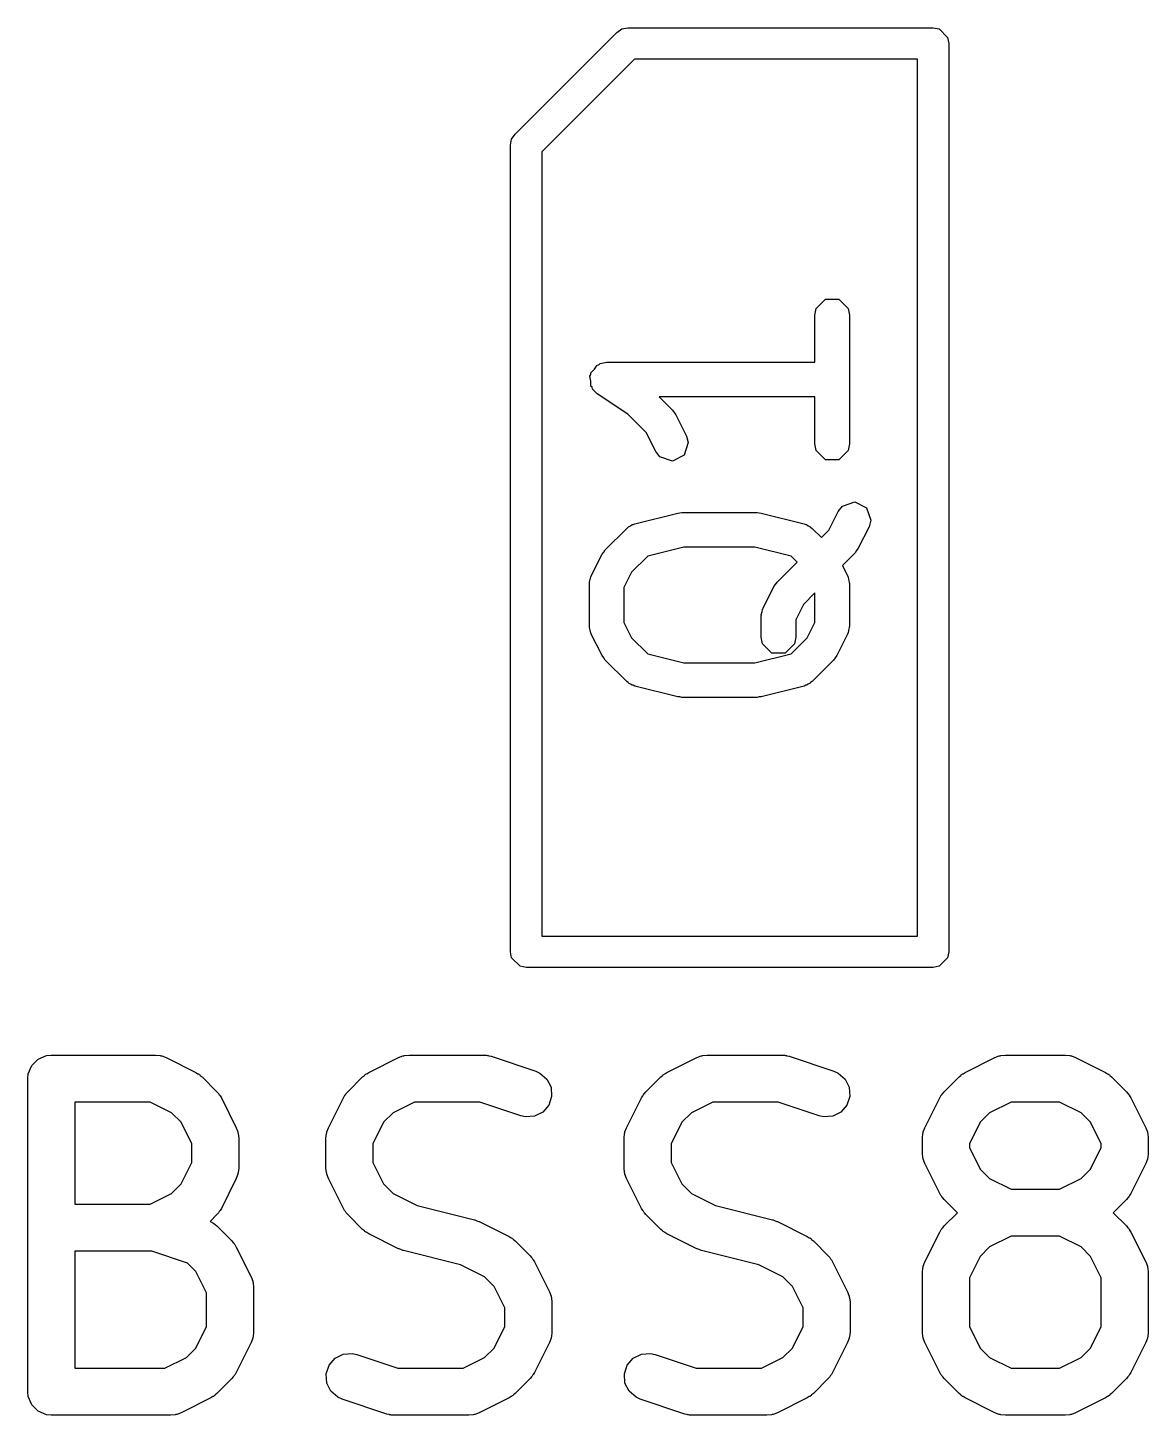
# Model space of a CAD drawing. Header units: millimetres. Extents: x 129 to 276, y -185 to -58.
# Drawn here: x 140.258 to 143.837, y -123.43 to -119 of the extents above; entities that cross this region are included whole.
import ezdxf

# ---------------------------------------------------------------- set-up
doc = ezdxf.new("R2010")
doc.units = ezdxf.units.MM
doc.layers.add('F.Fab', color=9, linetype='CONTINUOUS', true_color=0xafafaf)

msp = doc.modelspace()

# ---------------------------------------------------------------- linework, layer by layer
at = {"layer": 'F.Fab', "linetype": 'CONTINUOUS'}
for p, q in [((141.814645, -119.339645), (142.139644, -119.014645)), ((142.139644, -119.014645), (142.155865, -119.003806)), ((142.155865, -119.003806), (142.155866, -119.003806)), ((142.155866, -119.003806), (142.175, -119)), ((142.175, -119), (143.15, -119)), ((143.15, -119), (143.169134, -119.003806)), ((143.169134, -119.003806), (143.196194, -119.030866)), ((143.196194, -119.030866), (143.2, -119.05)), ((143.2, -119.05), (143.2, -121.95)), ((142.195711, -119.1), (141.9, -119.39571)), ((143.1, -119.1), (142.195711, -119.1)), ((143.1, -121.9), (143.1, -119.1)), ((141.8, -119.375), (141.803806, -119.355866)), ((141.8, -121.95), (141.8, -119.375)), ((141.803806, -119.355866), (141.814645, -119.339645)), ((141.9, -119.39571), (141.9, -121.9)), ((142.776552, -119.896094), (142.806317, -119.866329)), ((142.806317, -119.866329), (142.848413, -119.866329)), ((142.848413, -119.866329), (142.878178, -119.896094)), ((142.772365, -119.917142), (142.776552, -119.896094)), ((142.878178, -119.896094), (142.882365, -119.917142)), ((142.772365, -120.067856), (142.772365, -119.917142)), ((142.882365, -119.917142), (142.882365, -120.328571)), ((142.056552, -120.101808), (142.067879, -120.09048)), ((142.067879, -120.09048), (142.076762, -120.077157)), ((142.076762, -120.077157), (142.082313, -120.076046)), ((142.082313, -120.076046), (142.086317, -120.072043)), ((142.086317, -120.072043), (142.107365, -120.067856)), ((142.107365, -120.067856), (142.772365, -120.067856)), ((142.053411, -120.112183), (142.056552, -120.107471)), ((142.056552, -120.127888), (142.053411, -120.112183)), ((142.056552, -120.107471), (142.056552, -120.101808)), ((142.056552, -120.143904), (142.056552, -120.127888)), ((142.060555, -120.147907), (142.056552, -120.143904)), ((142.061666, -120.153459), (142.060555, -120.147907)), ((142.076856, -120.168619), (142.061666, -120.153459)), ((142.175183, -120.234171), (142.076856, -120.168619)), ((142.772365, -120.177856), (142.274432, -120.177856)), ((142.274432, -120.177856), (142.317685, -120.221108)), ((142.772365, -120.328571), (142.772365, -120.177856)), ((142.317685, -120.221108), (142.322582, -120.228438)), ((142.233592, -120.292578), (142.175183, -120.234171)), ((142.322582, -120.228438), (142.327987, -120.235402)), ((142.327987, -120.235402), (142.362274, -120.303974)), ((142.263887, -120.353168), (142.233592, -120.292578)), ((142.362274, -120.303974), (142.367942, -120.324673)), ((142.277045, -120.370121), (142.263887, -120.353168)), ((142.367942, -120.324673), (142.35463, -120.364607)), ((142.776552, -120.349619), (142.772365, -120.328571)), ((142.806317, -120.379384), (142.776552, -120.349619)), ((142.878178, -120.349619), (142.848413, -120.379384)), ((142.882365, -120.328571), (142.878178, -120.349619)), ((142.316978, -120.383433), (142.277045, -120.370121)), ((142.35463, -120.364607), (142.316978, -120.383433)), ((142.848413, -120.379384), (142.806317, -120.379384)), ((142.846744, -120.543974), (142.859902, -120.527021)), ((142.859902, -120.527021), (142.899836, -120.513709)), ((142.899836, -120.513709), (142.937487, -120.532536)), ((142.937487, -120.532536), (142.950798, -120.57247)), ((142.196883, -120.583784), (142.334026, -120.549499)), ((142.334026, -120.549499), (142.340757, -120.549171)), ((142.340757, -120.549171), (142.347365, -120.547857)), ((142.347365, -120.547857), (142.587365, -120.547857)), ((142.587365, -120.547857), (142.593972, -120.549171)), ((142.593972, -120.549171), (142.600704, -120.549499)), ((142.600704, -120.549499), (142.737848, -120.583784)), ((142.81645, -120.604561), (142.846744, -120.543974)), ((142.950798, -120.57247), (142.94513, -120.593168)), ((142.10276, -120.666823), (142.171331, -120.598251)), ((142.171331, -120.598251), (142.176284, -120.594941)), ((142.176284, -120.594941), (142.177479, -120.592951)), ((142.177479, -120.592951), (142.183572, -120.590072)), ((142.183572, -120.590072), (142.189175, -120.586329)), ((142.189175, -120.586329), (142.191496, -120.586328)), ((142.191496, -120.586328), (142.196883, -120.583784)), ((142.737848, -120.583784), (142.743235, -120.586329)), ((142.743235, -120.586329), (142.745555, -120.586329)), ((142.745555, -120.586329), (142.751155, -120.59007)), ((142.751155, -120.59007), (142.757252, -120.592951)), ((142.757252, -120.592951), (142.758446, -120.594942)), ((142.758446, -120.594942), (142.763399, -120.598251)), ((142.763399, -120.598251), (142.793079, -120.627931)), ((142.793079, -120.627931), (142.81645, -120.604561)), ((142.94513, -120.593168), (142.910844, -120.661739)), ((142.097857, -120.67416), (142.10276, -120.666823)), ((142.354137, -120.657857), (142.238339, -120.686805)), ((142.580594, -120.657857), (142.354137, -120.657857)), ((142.696389, -120.686805), (142.580594, -120.657857)), ((142.910844, -120.661739), (142.90544, -120.668701)), ((142.058172, -120.749688), (142.092458, -120.681117)), ((142.092458, -120.681117), (142.097857, -120.67416)), ((142.238339, -120.686805), (142.186852, -120.738294)), ((142.651331, -120.76968), (142.715297, -120.705713)), ((142.715297, -120.705713), (142.696389, -120.686805)), ((142.900542, -120.676032), (142.860001, -120.716573)), ((142.90544, -120.668701), (142.900542, -120.676032)), ((142.054831, -120.761888), (142.056552, -120.753237)), ((142.056552, -120.753237), (142.057444, -120.752344)), ((142.057444, -120.752344), (142.058172, -120.749688)), ((142.186852, -120.738294), (142.162365, -120.787268)), ((142.860001, -120.716573), (142.876558, -120.749688)), ((142.876558, -120.749688), (142.877285, -120.752344)), ((142.877285, -120.752344), (142.878178, -120.753237)), ((142.878178, -120.753237), (142.879899, -120.76189)), ((142.052365, -120.774285), (142.052902, -120.771582)), ((142.052365, -120.911428), (142.052365, -120.774285)), ((142.052504, -120.770386), (142.054831, -120.761888)), ((142.052902, -120.771582), (142.052504, -120.770386)), ((142.162365, -120.787268), (142.162365, -120.898444)), ((142.606743, -120.852546), (142.641028, -120.783975)), ((142.641028, -120.783975), (142.646434, -120.777008)), ((142.646434, -120.777008), (142.651331, -120.76968)), ((142.879899, -120.76189), (142.882226, -120.770387)), ((142.882226, -120.770387), (142.881827, -120.771582)), ((142.881827, -120.771582), (142.882365, -120.774285)), ((142.882365, -120.774285), (142.882365, -120.911428)), ((142.735423, -120.841151), (142.710937, -120.890125)), ((142.772365, -120.80421), (142.735423, -120.841151)), ((142.772365, -120.898444), (142.772365, -120.80421)), ((142.600937, -120.877142), (142.601474, -120.874441)), ((142.600937, -120.945714), (142.600937, -120.877142)), ((142.601075, -120.873244), (142.603404, -120.864735)), ((142.601474, -120.874441), (142.601075, -120.873244)), ((142.603404, -120.864735), (142.605124, -120.856094)), ((142.605124, -120.856094), (142.606015, -120.855202)), ((142.606015, -120.855202), (142.606743, -120.852546)), ((142.052902, -120.91413), (142.052365, -120.911428)), ((142.052504, -120.915326), (142.052902, -120.91413)), ((142.05483, -120.923822), (142.052504, -120.915326)), ((142.056552, -120.932476), (142.05483, -120.923822)), ((142.057444, -120.933368), (142.056552, -120.932476)), ((142.058172, -120.936025), (142.057444, -120.933368)), ((142.162365, -120.898444), (142.186853, -120.94742)), ((142.710937, -120.890125), (142.710937, -120.945714)), ((142.747876, -120.947421), (142.772365, -120.898444)), ((142.877286, -120.933367), (142.876559, -120.936025)), ((142.878178, -120.932476), (142.877286, -120.933367)), ((142.879898, -120.923827), (142.878178, -120.932476)), ((142.882226, -120.915326), (142.879898, -120.923827)), ((142.882365, -120.911428), (142.881827, -120.91413)), ((142.881827, -120.91413), (142.882226, -120.915326)), ((142.092458, -121.004597), (142.058172, -120.936025)), ((142.186853, -120.94742), (142.23834, -120.998907)), ((142.605124, -120.966762), (142.600937, -120.945714)), ((142.634889, -120.996527), (142.605124, -120.966762)), ((142.70675, -120.966762), (142.676985, -120.996527)), ((142.696389, -120.998907), (142.747876, -120.947421)), ((142.710937, -120.945714), (142.70675, -120.966762)), ((142.876559, -120.936025), (142.842274, -121.004596)), ((142.09786, -121.011557), (142.092458, -121.004597)), ((142.10276, -121.018891), (142.09786, -121.011557)), ((142.171331, -121.087462), (142.10276, -121.018891)), ((142.23834, -120.998907), (142.354137, -121.027857)), ((142.580593, -121.027857), (142.696389, -120.998907)), ((142.676985, -120.996527), (142.634889, -120.996527)), ((142.831971, -121.018891), (142.763399, -121.087462)), ((142.836867, -121.011562), (142.831971, -121.018891)), ((142.842274, -121.004596), (142.836867, -121.011562)), ((142.354137, -121.027857), (142.580593, -121.027857)), ((142.176283, -121.09077), (142.171331, -121.087462)), ((142.177478, -121.092762), (142.176283, -121.09077)), ((142.183574, -121.095642), (142.177478, -121.092762)), ((142.189175, -121.099384), (142.183574, -121.095642)), ((142.191495, -121.099384), (142.189175, -121.099384)), ((142.196882, -121.101929), (142.191495, -121.099384)), ((142.334026, -121.136215), (142.196882, -121.101929)), ((142.737848, -121.101929), (142.600705, -121.136215)), ((142.743233, -121.099384), (142.737848, -121.101929)), ((142.745555, -121.099385), (142.743233, -121.099384)), ((142.751159, -121.09564), (142.745555, -121.099385)), ((142.757252, -121.092762), (142.751159, -121.09564)), ((142.758446, -121.090771), (142.757252, -121.092762)), ((142.763399, -121.087462), (142.758446, -121.090771)), ((142.340757, -121.136542), (142.334026, -121.136215)), ((142.347365, -121.137857), (142.340757, -121.136542)), ((142.587365, -121.137857), (142.347365, -121.137857)), ((142.593972, -121.136542), (142.587365, -121.137857)), ((142.600705, -121.136215), (142.593972, -121.136542)), ((141.9, -121.9), (143.1, -121.9)), ((141.803806, -121.969134), (141.8, -121.95)), ((143.2, -121.95), (143.196194, -121.969134)), ((141.830866, -121.996194), (141.803806, -121.969134)), ((141.85, -122), (141.830866, -121.996194)), ((143.169134, -121.996194), (143.15, -122)), ((143.196194, -121.969134), (143.169134, -121.996194)), ((143.15, -122), (141.85, -122)), ((140.270973, -122.313151), (140.291665, -122.292459)), ((140.291665, -122.292459), (140.318701, -122.28126)), ((140.318701, -122.28126), (140.333333, -122.279819)), ((140.333333, -122.279819), (140.666666, -122.279819)), ((140.666666, -122.279819), (140.681298, -122.28126)), ((140.681298, -122.28126), (140.683787, -122.282291)), ((140.683787, -122.282291), (140.686475, -122.282482)), ((140.686475, -122.282482), (140.700207, -122.287737)), ((140.700207, -122.287737), (140.795445, -122.335356)), ((141.347411, -122.335356), (141.442649, -122.287737)), ((141.442649, -122.287737), (141.45638, -122.282482)), ((141.45638, -122.282482), (141.459069, -122.28229)), ((141.459069, -122.28229), (141.461558, -122.28126)), ((141.461558, -122.28126), (141.47619, -122.279819)), ((141.47619, -122.279819), (141.714285, -122.279819)), ((141.714285, -122.279819), (141.72169, -122.280548)), ((141.72169, -122.280548), (141.723665, -122.280408)), ((141.723665, -122.280408), (141.726262, -122.280998)), ((141.726262, -122.280998), (141.728917, -122.28126)), ((141.728917, -122.28126), (141.730748, -122.282018)), ((141.730748, -122.282018), (141.738002, -122.283668)), ((141.738002, -122.283668), (141.880859, -122.331287)), ((142.299792, -122.335356), (142.39503, -122.287737)), ((142.39503, -122.287737), (142.408761, -122.282482)), ((142.408761, -122.282482), (142.41145, -122.28229)), ((142.41145, -122.28229), (142.413939, -122.28126)), ((142.413939, -122.28126), (142.428571, -122.279819)), ((142.428571, -122.279819), (142.666666, -122.279819)), ((142.666666, -122.279819), (142.674071, -122.280548)), ((142.674071, -122.280548), (142.676046, -122.280408)), ((142.676046, -122.280408), (142.678643, -122.280998)), ((142.678643, -122.280998), (142.681298, -122.28126)), ((142.681298, -122.28126), (142.683129, -122.282018)), ((142.683129, -122.282018), (142.690383, -122.283668)), ((142.690383, -122.283668), (142.83324, -122.331287)), ((143.252173, -122.335356), (143.347411, -122.287737)), ((143.347411, -122.287737), (143.361142, -122.282482)), ((143.361142, -122.282482), (143.363831, -122.28229)), ((143.363831, -122.28229), (143.36632, -122.28126)), ((143.36632, -122.28126), (143.380952, -122.279819)), ((143.380952, -122.279819), (143.571428, -122.279819)), ((143.571428, -122.279819), (143.58606, -122.28126)), ((143.58606, -122.28126), (143.588549, -122.282291)), ((143.588549, -122.282291), (143.591237, -122.282482)), ((143.591237, -122.282482), (143.604969, -122.287737)), ((143.604969, -122.287737), (143.700207, -122.335356)), ((140.258333, -122.354819), (140.259774, -122.340187)), ((140.259774, -122.340187), (140.270973, -122.313151)), ((140.795445, -122.335356), (140.801744, -122.33932)), ((140.801744, -122.33932), (140.803572, -122.340078)), ((140.803572, -122.340078), (140.805628, -122.341766)), ((140.805628, -122.341766), (140.807888, -122.343188)), ((140.807888, -122.343188), (140.809187, -122.344686)), ((140.809187, -122.344686), (140.814937, -122.349405)), ((140.814937, -122.349405), (140.862556, -122.397024)), ((141.2803, -122.397024), (141.327919, -122.349405)), ((141.327919, -122.349405), (141.333668, -122.344686)), ((141.333668, -122.344686), (141.334968, -122.343188)), ((141.334968, -122.343188), (141.337227, -122.341766)), ((141.337227, -122.341766), (141.339284, -122.340078)), ((141.339284, -122.340078), (141.341111, -122.33932)), ((141.341111, -122.33932), (141.347411, -122.335356)), ((141.880859, -122.331287), (141.894284, -122.337281)), ((141.894284, -122.337281), (141.916391, -122.356455)), ((142.232681, -122.397024), (142.2803, -122.349405)), ((142.2803, -122.349405), (142.286049, -122.344686)), ((142.286049, -122.344686), (142.287349, -122.343188)), ((142.287349, -122.343188), (142.289608, -122.341766)), ((142.289608, -122.341766), (142.291665, -122.340078)), ((142.291665, -122.340078), (142.293492, -122.33932)), ((142.293492, -122.33932), (142.299792, -122.335356)), ((142.83324, -122.331287), (142.846665, -122.337281)), ((142.846665, -122.337281), (142.868772, -122.356455)), ((143.185062, -122.397024), (143.232681, -122.349405)), ((143.232681, -122.349405), (143.23843, -122.344686)), ((143.23843, -122.344686), (143.23973, -122.343188)), ((143.23973, -122.343188), (143.241989, -122.341766)), ((143.241989, -122.341766), (143.244046, -122.340078)), ((143.244046, -122.340078), (143.245873, -122.33932)), ((143.245873, -122.33932), (143.252173, -122.335356)), ((143.700207, -122.335356), (143.706506, -122.33932)), ((143.706506, -122.33932), (143.708334, -122.340078)), ((143.708334, -122.340078), (143.71039, -122.341766)), ((143.71039, -122.341766), (143.71265, -122.343188)), ((143.71265, -122.343188), (143.713949, -122.344686)), ((143.713949, -122.344686), (143.719699, -122.349405)), ((143.719699, -122.349405), (143.767318, -122.397024)), ((140.258333, -123.354819), (140.258333, -122.354819)), ((141.916391, -122.356455), (141.929478, -122.382628)), ((141.929478, -122.382628), (141.931553, -122.411818)), ((142.868772, -122.356455), (142.881859, -122.382628)), ((142.881859, -122.382628), (142.883934, -122.411818)), ((140.648961, -122.429819), (140.408333, -122.429819)), ((140.408333, -122.429819), (140.408333, -122.756009)), ((140.717477, -122.464077), (140.648961, -122.429819)), ((140.862556, -122.397024), (140.867274, -122.402773)), ((140.867274, -122.402773), (140.868773, -122.404073)), ((140.868773, -122.404073), (140.870194, -122.406332)), ((140.870194, -122.406332), (140.871883, -122.408389)), ((140.871883, -122.408389), (140.87264, -122.410216)), ((140.87264, -122.410216), (140.876605, -122.416516)), ((140.876605, -122.416516), (140.924224, -122.511754)), ((141.218632, -122.511754), (141.266251, -122.416516)), ((141.266251, -122.416516), (141.270215, -122.410216)), ((141.270215, -122.410216), (141.270973, -122.408389)), ((141.270973, -122.408389), (141.272661, -122.406332)), ((141.272661, -122.406332), (141.274083, -122.404073)), ((141.274083, -122.404073), (141.275581, -122.402773)), ((141.275581, -122.402773), (141.2803, -122.397024)), ((141.493895, -122.429819), (141.425379, -122.464077)), ((141.702115, -122.429819), (141.493895, -122.429819)), ((141.833424, -122.473589), (141.702115, -122.429819)), ((141.922299, -122.43958), (141.903125, -122.461688)), ((141.931553, -122.411818), (141.922299, -122.43958)), ((142.171013, -122.511754), (142.218632, -122.416516)), ((142.218632, -122.416516), (142.222596, -122.410216)), ((142.222596, -122.410216), (142.223354, -122.408389)), ((142.223354, -122.408389), (142.225042, -122.406332)), ((142.225042, -122.406332), (142.226464, -122.404073)), ((142.226464, -122.404073), (142.227962, -122.402773)), ((142.227962, -122.402773), (142.232681, -122.397024)), ((142.446276, -122.429819), (142.37776, -122.464077)), ((142.654496, -122.429819), (142.446276, -122.429819)), ((142.785805, -122.473589), (142.654496, -122.429819)), ((142.87468, -122.43958), (142.855506, -122.461688)), ((142.883934, -122.411818), (142.87468, -122.43958)), ((143.123394, -122.511754), (143.171013, -122.416516)), ((143.171013, -122.416516), (143.174977, -122.410216)), ((143.174977, -122.410216), (143.175735, -122.408389)), ((143.175735, -122.408389), (143.177423, -122.406332)), ((143.177423, -122.406332), (143.178845, -122.404073)), ((143.178845, -122.404073), (143.180343, -122.402773)), ((143.180343, -122.402773), (143.185062, -122.397024)), ((143.398657, -122.429819), (143.330141, -122.464077)), ((143.553723, -122.429819), (143.398657, -122.429819)), ((143.622239, -122.464077), (143.553723, -122.429819)), ((143.767318, -122.397024), (143.772036, -122.402773)), ((143.772036, -122.402773), (143.773535, -122.404073)), ((143.773535, -122.404073), (143.774956, -122.406332)), ((143.774956, -122.406332), (143.776645, -122.408389)), ((143.776645, -122.408389), (143.777402, -122.410216)), ((143.777402, -122.410216), (143.781367, -122.416516)), ((143.781367, -122.416516), (143.828986, -122.511754)), ((140.747884, -122.494484), (140.717477, -122.464077)), ((141.425379, -122.464077), (141.394972, -122.494484)), ((141.847761, -122.476849), (141.833424, -122.473589)), ((141.876951, -122.474774), (141.847761, -122.476849)), ((141.903125, -122.461688), (141.876951, -122.474774)), ((142.37776, -122.464077), (142.347353, -122.494484)), ((142.800142, -122.476849), (142.785805, -122.473589)), ((142.829332, -122.474774), (142.800142, -122.476849)), ((142.855506, -122.461688), (142.829332, -122.474774)), ((143.330141, -122.464077), (143.299734, -122.494484)), ((143.652646, -122.494484), (143.622239, -122.464077)), ((140.782142, -122.563), (140.747884, -122.494484)), ((140.924224, -122.511754), (140.929479, -122.525485)), ((140.929479, -122.525485), (140.92967, -122.528174)), ((140.92967, -122.528174), (140.930701, -122.530663)), ((141.212155, -122.530663), (141.213186, -122.528173)), ((141.213186, -122.528173), (141.213377, -122.525486)), ((141.213377, -122.525486), (141.218632, -122.511754)), ((141.394972, -122.494484), (141.360714, -122.563)), ((142.164536, -122.530663), (142.165567, -122.528173)), ((142.165567, -122.528173), (142.165758, -122.525486)), ((142.165758, -122.525486), (142.171013, -122.511754)), ((142.347353, -122.494484), (142.313095, -122.563)), ((143.116917, -122.530663), (143.117948, -122.528173)), ((143.117948, -122.528173), (143.118139, -122.525486)), ((143.118139, -122.525486), (143.123394, -122.511754)), ((143.299734, -122.494484), (143.265476, -122.563)), ((143.686904, -122.563), (143.652646, -122.494484)), ((143.828986, -122.511754), (143.834241, -122.525485)), ((143.834241, -122.525485), (143.834432, -122.528174)), ((143.834432, -122.528174), (143.835463, -122.530663)), ((140.782142, -122.622828), (140.782142, -122.563)), ((140.930701, -122.530663), (140.932142, -122.545295)), ((140.932142, -122.545295), (140.932142, -122.640533)), ((141.210714, -122.545295), (141.212155, -122.530663)), ((141.210714, -122.640533), (141.210714, -122.545295)), ((141.360714, -122.563), (141.360714, -122.622828)), ((142.163095, -122.545295), (142.164536, -122.530663)), ((142.163095, -122.640533), (142.163095, -122.545295)), ((142.313095, -122.563), (142.313095, -122.622828)), ((143.115476, -122.545295), (143.116917, -122.530663)), ((143.115476, -122.592914), (143.115476, -122.545295)), ((143.265476, -122.563), (143.265476, -122.575209)), ((143.686904, -122.575209), (143.686904, -122.563)), ((143.835463, -122.530663), (143.836904, -122.545295)), ((143.836904, -122.545295), (143.836904, -122.592914)), ((143.116917, -122.607546), (143.115476, -122.592914)), ((143.117948, -122.610035), (143.116917, -122.607546)), ((143.118139, -122.612723), (143.117948, -122.610035)), ((143.123394, -122.626455), (143.118139, -122.612723)), ((143.265476, -122.575209), (143.299734, -122.643725)), ((143.652646, -122.643725), (143.686904, -122.575209)), ((143.834241, -122.612724), (143.828986, -122.626455)), ((143.834432, -122.610034), (143.834241, -122.612724)), ((143.835463, -122.607546), (143.834432, -122.610034)), ((143.836904, -122.592914), (143.835463, -122.607546)), ((140.747884, -122.691344), (140.782142, -122.622828)), ((140.929479, -122.660343), (140.924224, -122.674074)), ((140.92967, -122.657653), (140.929479, -122.660343)), ((140.930701, -122.655165), (140.92967, -122.657653)), ((140.932142, -122.640533), (140.930701, -122.655165)), ((141.212155, -122.655165), (141.210714, -122.640533)), ((141.213186, -122.657654), (141.212155, -122.655165)), ((141.213377, -122.660342), (141.213186, -122.657654)), ((141.218632, -122.674074), (141.213377, -122.660342)), ((141.360714, -122.622828), (141.394972, -122.691344)), ((142.164536, -122.655165), (142.163095, -122.640533)), ((142.165567, -122.657654), (142.164536, -122.655165)), ((142.165758, -122.660342), (142.165567, -122.657654)), ((142.171013, -122.674074), (142.165758, -122.660342)), ((142.313095, -122.622828), (142.347353, -122.691344)), ((143.171013, -122.721693), (143.123394, -122.626455)), ((143.299734, -122.643725), (143.330141, -122.674132)), ((143.622239, -122.674132), (143.652646, -122.643725)), ((143.828986, -122.626455), (143.781367, -122.721693)), ((140.717477, -122.721751), (140.747884, -122.691344)), ((140.924224, -122.674074), (140.876605, -122.769312)), ((141.266251, -122.769312), (141.218632, -122.674074)), ((141.394972, -122.691344), (141.425379, -122.721751)), ((142.218632, -122.769312), (142.171013, -122.674074)), ((142.347353, -122.691344), (142.37776, -122.721751)), ((143.330141, -122.674132), (143.398657, -122.70839)), ((143.553723, -122.70839), (143.622239, -122.674132)), ((140.648961, -122.756009), (140.717477, -122.721751)), ((141.425379, -122.721751), (141.502366, -122.760244)), ((142.37776, -122.721751), (142.454747, -122.760244)), ((143.174977, -122.727992), (143.171013, -122.721693)), ((143.175735, -122.72982), (143.174977, -122.727992)), ((143.177423, -122.731876), (143.175735, -122.72982)), ((143.178845, -122.734136), (143.177423, -122.731876)), ((143.180343, -122.735435), (143.178845, -122.734136)), ((143.185062, -122.741185), (143.180343, -122.735435)), ((143.227267, -122.78339), (143.185062, -122.741185)), ((143.398657, -122.70839), (143.553723, -122.70839)), ((143.767318, -122.741185), (143.725113, -122.78339)), ((143.772036, -122.735435), (143.767318, -122.741185)), ((143.773535, -122.734136), (143.772036, -122.735435)), ((143.774956, -122.731876), (143.773535, -122.734136)), ((143.776645, -122.72982), (143.774956, -122.731876)), ((143.777402, -122.727992), (143.776645, -122.72982)), ((143.781367, -122.721693), (143.777402, -122.727992)), ((140.408333, -122.756009), (140.648961, -122.756009)), ((140.862556, -122.788804), (140.840597, -122.810762)), ((140.867274, -122.783054), (140.862556, -122.788804)), ((140.868773, -122.781755), (140.867274, -122.783054)), ((140.870194, -122.779495), (140.868773, -122.781755)), ((140.871883, -122.777439), (140.870194, -122.779495)), ((140.87264, -122.775611), (140.871883, -122.777439)), ((140.876605, -122.769312), (140.87264, -122.775611)), ((141.270215, -122.775611), (141.266251, -122.769312)), ((141.270973, -122.777439), (141.270215, -122.775611)), ((141.272661, -122.779495), (141.270973, -122.777439)), ((141.274083, -122.781755), (141.272661, -122.779495)), ((141.275581, -122.783054), (141.274083, -122.781755)), ((141.2803, -122.788804), (141.275581, -122.783054)), ((141.327919, -122.836423), (141.2803, -122.788804)), ((141.502366, -122.760244), (141.684856, -122.805867)), ((142.222596, -122.775611), (142.218632, -122.769312)), ((142.223354, -122.777439), (142.222596, -122.775611)), ((142.225042, -122.779495), (142.223354, -122.777439)), ((142.226464, -122.781755), (142.225042, -122.779495)), ((142.227962, -122.783054), (142.226464, -122.781755)), ((142.232681, -122.788804), (142.227962, -122.783054)), ((142.2803, -122.836423), (142.232681, -122.788804)), ((142.454747, -122.760244), (142.637237, -122.805867)), ((143.185062, -122.825595), (143.227267, -122.78339)), ((143.725113, -122.78339), (143.767318, -122.825595)), ((140.840597, -122.810762), (140.846665, -122.813471)), ((140.846665, -122.813471), (140.8487, -122.815236)), ((140.8487, -122.815236), (140.851191, -122.816268)), ((140.851191, -122.816268), (140.862556, -122.825595)), ((140.862556, -122.825595), (140.910175, -122.873214)), ((141.333668, -122.841141), (141.327919, -122.836423)), ((141.684856, -122.805867), (141.685935, -122.806252)), ((141.685935, -122.806252), (141.686475, -122.806291)), ((141.686475, -122.806291), (141.692556, -122.808618)), ((141.692556, -122.808618), (141.698702, -122.810814)), ((141.698702, -122.810814), (141.699137, -122.811136)), ((141.699137, -122.811136), (141.700207, -122.811546)), ((141.700207, -122.811546), (141.795445, -122.859165)), ((142.286049, -122.841141), (142.2803, -122.836423)), ((142.637237, -122.805867), (142.638316, -122.806252)), ((142.638316, -122.806252), (142.638856, -122.806291)), ((142.638856, -122.806291), (142.644937, -122.808618)), ((142.644937, -122.808618), (142.651083, -122.810814)), ((142.651083, -122.810814), (142.651518, -122.811136)), ((142.651518, -122.811136), (142.652588, -122.811546)), ((142.652588, -122.811546), (142.747826, -122.859165)), ((143.171013, -122.845087), (143.174977, -122.838787)), ((143.174977, -122.838787), (143.175735, -122.83696)), ((143.175735, -122.83696), (143.177423, -122.834903)), ((143.177423, -122.834903), (143.178845, -122.832644)), ((143.178845, -122.832644), (143.180343, -122.831344)), ((143.180343, -122.831344), (143.185062, -122.825595)), ((143.767318, -122.825595), (143.772036, -122.831344)), ((143.772036, -122.831344), (143.773535, -122.832644)), ((143.773535, -122.832644), (143.774956, -122.834903)), ((143.774956, -122.834903), (143.776645, -122.83696)), ((143.776645, -122.83696), (143.777402, -122.838787)), ((143.777402, -122.838787), (143.781367, -122.845087)), ((140.910175, -122.873214), (140.914893, -122.878963)), ((140.914893, -122.878963), (140.916392, -122.880263)), ((140.916392, -122.880263), (140.917813, -122.882522)), ((140.917813, -122.882522), (140.919502, -122.884579)), ((141.334968, -122.84264), (141.333668, -122.841141)), ((141.337227, -122.844061), (141.334968, -122.84264)), ((141.339284, -122.84575), (141.337227, -122.844061)), ((141.341111, -122.846507), (141.339284, -122.84575)), ((141.347411, -122.850472), (141.341111, -122.846507)), ((141.442649, -122.898091), (141.347411, -122.850472)), ((141.795445, -122.859165), (141.801744, -122.863129)), ((141.801744, -122.863129), (141.803572, -122.863887)), ((141.803572, -122.863887), (141.805628, -122.865575)), ((141.805628, -122.865575), (141.807888, -122.866997)), ((141.807888, -122.866997), (141.809187, -122.868495)), ((141.809187, -122.868495), (141.814937, -122.873214)), ((141.814937, -122.873214), (141.862556, -122.920833)), ((142.287349, -122.84264), (142.286049, -122.841141)), ((142.289608, -122.844061), (142.287349, -122.84264)), ((142.291665, -122.84575), (142.289608, -122.844061)), ((142.293492, -122.846507), (142.291665, -122.84575)), ((142.299792, -122.850472), (142.293492, -122.846507)), ((142.39503, -122.898091), (142.299792, -122.850472)), ((142.747826, -122.859165), (142.754125, -122.863129)), ((142.754125, -122.863129), (142.755953, -122.863887)), ((142.755953, -122.863887), (142.758009, -122.865575)), ((142.758009, -122.865575), (142.760269, -122.866997)), ((142.760269, -122.866997), (142.761568, -122.868495)), ((142.761568, -122.868495), (142.767318, -122.873214)), ((142.767318, -122.873214), (142.814937, -122.920833)), ((143.123394, -122.940325), (143.171013, -122.845087)), ((143.398657, -122.85839), (143.330141, -122.892648)), ((143.553723, -122.85839), (143.398657, -122.85839)), ((143.622239, -122.892648), (143.553723, -122.85839)), ((143.781367, -122.845087), (143.828986, -122.940325)), ((140.654496, -122.906009), (140.408333, -122.906009)), ((140.408333, -122.906009), (140.408333, -123.279819)), ((140.769009, -122.94418), (140.654496, -122.906009)), ((140.919502, -122.884579), (140.920259, -122.886406)), ((140.920259, -122.886406), (140.924224, -122.892706)), ((140.924224, -122.892706), (140.971843, -122.987944)), ((141.443718, -122.8985), (141.442649, -122.898091)), ((141.444154, -122.898823), (141.443718, -122.8985)), ((141.45029, -122.901015), (141.444154, -122.898823)), ((141.45638, -122.903346), (141.45029, -122.901015)), ((141.45692, -122.903384), (141.45638, -122.903346)), ((141.458, -122.90377), (141.45692, -122.903384)), ((141.64049, -122.949392), (141.458, -122.90377)), ((141.862556, -122.920833), (141.867274, -122.926582)), ((141.867274, -122.926582), (141.868773, -122.927882)), ((142.396099, -122.8985), (142.39503, -122.898091)), ((142.396535, -122.898823), (142.396099, -122.8985)), ((142.402671, -122.901015), (142.396535, -122.898823)), ((142.408761, -122.903346), (142.402671, -122.901015)), ((142.409301, -122.903384), (142.408761, -122.903346)), ((142.410381, -122.90377), (142.409301, -122.903384)), ((142.592871, -122.949392), (142.410381, -122.90377)), ((142.814937, -122.920833), (142.819655, -122.926582)), ((142.819655, -122.926582), (142.821154, -122.927882)), ((143.299734, -122.923055), (143.265476, -122.991571)), ((143.330141, -122.892648), (143.299734, -122.923055)), ((143.652646, -122.923055), (143.622239, -122.892648)), ((143.686904, -122.991571), (143.652646, -122.923055)), ((140.795503, -122.970674), (140.769009, -122.94418)), ((140.829761, -123.03919), (140.795503, -122.970674)), ((141.717477, -122.987886), (141.64049, -122.949392)), ((141.868773, -122.927882), (141.870194, -122.930141)), ((141.870194, -122.930141), (141.871883, -122.932198)), ((141.871883, -122.932198), (141.87264, -122.934025)), ((141.87264, -122.934025), (141.876605, -122.940325)), ((141.876605, -122.940325), (141.924224, -123.035563)), ((142.669858, -122.987886), (142.592871, -122.949392)), ((142.821154, -122.927882), (142.822575, -122.930141)), ((142.822575, -122.930141), (142.824264, -122.932198)), ((142.824264, -122.932198), (142.825021, -122.934025)), ((142.825021, -122.934025), (142.828986, -122.940325)), ((142.828986, -122.940325), (142.876605, -123.035563)), ((143.115476, -122.973866), (143.116917, -122.959234)), ((143.116917, -122.959234), (143.117948, -122.956744)), ((143.117948, -122.956744), (143.118139, -122.954057)), ((143.118139, -122.954057), (143.123394, -122.940325)), ((143.828986, -122.940325), (143.834241, -122.954056)), ((143.834241, -122.954056), (143.834432, -122.956745)), ((143.834432, -122.956745), (143.835463, -122.959234)), ((143.835463, -122.959234), (143.836904, -122.973866)), ((140.971843, -122.987944), (140.977098, -123.001675)), ((140.977098, -123.001675), (140.977289, -123.004364)), ((140.977289, -123.004364), (140.97832, -123.006853)), ((140.97832, -123.006853), (140.979761, -123.021485)), ((141.747884, -123.018293), (141.717477, -122.987886)), ((142.700265, -123.018293), (142.669858, -122.987886)), ((143.115476, -123.164342), (143.115476, -122.973866)), ((143.265476, -122.991571), (143.265476, -123.146637)), ((143.686904, -123.146637), (143.686904, -122.991571)), ((143.836904, -122.973866), (143.836904, -123.164342)), ((140.829761, -123.146637), (140.829761, -123.03919)), ((140.979761, -123.021485), (140.979761, -123.164342)), ((141.782142, -123.086809), (141.747884, -123.018293)), ((141.924224, -123.035563), (141.929479, -123.049294)), ((141.929479, -123.049294), (141.92967, -123.051983)), ((141.92967, -123.051983), (141.930701, -123.054472)), ((141.930701, -123.054472), (141.932142, -123.069104)), ((142.734523, -123.086809), (142.700265, -123.018293)), ((142.876605, -123.035563), (142.88186, -123.049294)), ((142.88186, -123.049294), (142.882051, -123.051983)), ((142.882051, -123.051983), (142.883082, -123.054472)), ((142.883082, -123.054472), (142.884523, -123.069104)), ((141.782142, -123.146637), (141.782142, -123.086809)), ((141.932142, -123.069104), (141.932142, -123.164342)), ((142.734523, -123.146637), (142.734523, -123.086809)), ((142.884523, -123.069104), (142.884523, -123.164342)), ((140.795502, -123.215153), (140.829761, -123.146637)), ((141.747883, -123.215153), (141.782142, -123.146637)), ((142.700264, -123.215153), (142.734523, -123.146637)), ((143.265476, -123.146637), (143.299734, -123.215153)), ((143.652645, -123.215153), (143.686904, -123.146637)), ((140.977098, -123.184152), (140.971843, -123.197883)), ((140.977289, -123.181462), (140.977098, -123.184152)), ((140.97832, -123.178974), (140.977289, -123.181462)), ((140.979761, -123.164342), (140.97832, -123.178974)), ((141.929479, -123.184152), (141.924224, -123.197883)), ((141.92967, -123.181462), (141.929479, -123.184152)), ((141.930701, -123.178974), (141.92967, -123.181462)), ((141.932142, -123.164342), (141.930701, -123.178974)), ((142.88186, -123.184152), (142.876605, -123.197883)), ((142.882051, -123.181462), (142.88186, -123.184152)), ((142.883082, -123.178974), (142.882051, -123.181462)), ((142.884523, -123.164342), (142.883082, -123.178974)), ((143.116917, -123.178974), (143.115476, -123.164342)), ((143.117948, -123.181463), (143.116917, -123.178974)), ((143.118139, -123.184151), (143.117948, -123.181463)), ((143.123394, -123.197883), (143.118139, -123.184151)), ((143.834241, -123.184152), (143.828986, -123.197883)), ((143.834432, -123.181462), (143.834241, -123.184152)), ((143.835463, -123.178974), (143.834432, -123.181462)), ((143.836904, -123.164342), (143.835463, -123.178974)), ((140.765095, -123.245561), (140.795502, -123.215153)), ((140.971843, -123.197883), (140.924224, -123.293121)), ((141.239731, -123.24795), (141.265904, -123.234864)), ((141.265904, -123.234864), (141.295094, -123.232789)), ((141.295094, -123.232789), (141.309431, -123.236049)), ((141.309431, -123.236049), (141.440741, -123.279819)), ((141.717476, -123.245561), (141.747883, -123.215153)), ((141.924224, -123.197883), (141.876605, -123.293121)), ((142.192112, -123.24795), (142.218285, -123.234864)), ((142.218285, -123.234864), (142.247475, -123.232789)), ((142.247475, -123.232789), (142.261812, -123.236049)), ((142.261812, -123.236049), (142.393122, -123.279819)), ((142.669857, -123.245561), (142.700264, -123.215153)), ((142.876605, -123.197883), (142.828986, -123.293121)), ((143.171013, -123.293121), (143.123394, -123.197883)), ((143.299734, -123.215153), (143.330141, -123.245561)), ((143.622238, -123.245561), (143.652645, -123.215153)), ((143.828986, -123.197883), (143.781367, -123.293121)), ((140.408333, -123.279819), (140.69658, -123.279819)), ((140.69658, -123.279819), (140.765095, -123.245561)), ((141.211303, -123.29782), (141.220557, -123.270057)), ((141.220557, -123.270057), (141.239731, -123.24795)), ((141.440741, -123.279819), (141.648961, -123.279819)), ((141.648961, -123.279819), (141.717476, -123.245561)), ((142.163684, -123.29782), (142.172938, -123.270057)), ((142.172938, -123.270057), (142.192112, -123.24795)), ((142.393122, -123.279819), (142.601342, -123.279819)), ((142.601342, -123.279819), (142.669857, -123.245561)), ((143.330141, -123.245561), (143.398657, -123.279819)), ((143.398657, -123.279819), (143.553723, -123.279819)), ((143.553723, -123.279819), (143.622238, -123.245561)), ((140.910175, -123.312613), (140.862557, -123.360232)), ((140.914893, -123.306863), (140.910175, -123.312613)), ((140.916392, -123.305564), (140.914893, -123.306863)), ((140.917813, -123.303305), (140.916392, -123.305564)), ((140.919503, -123.301247), (140.917813, -123.303305)), ((140.92026, -123.299417), (140.919503, -123.301247)), ((140.924224, -123.293121), (140.92026, -123.299417)), ((141.213378, -123.32701), (141.211303, -123.29782)), ((141.862556, -123.312613), (141.814938, -123.360232)), ((141.867274, -123.306863), (141.862556, -123.312613)), ((141.868773, -123.305564), (141.867274, -123.306863)), ((141.870194, -123.303305), (141.868773, -123.305564)), ((141.871884, -123.301247), (141.870194, -123.303305)), ((141.872641, -123.299417), (141.871884, -123.301247)), ((141.876605, -123.293121), (141.872641, -123.299417)), ((142.165759, -123.32701), (142.163684, -123.29782)), ((142.814937, -123.312613), (142.767319, -123.360232)), ((142.819655, -123.306863), (142.814937, -123.312613)), ((142.821154, -123.305564), (142.819655, -123.306863)), ((142.822575, -123.303305), (142.821154, -123.305564)), ((142.824265, -123.301247), (142.822575, -123.303305)), ((142.825022, -123.299417), (142.824265, -123.301247)), ((142.828986, -123.293121), (142.825022, -123.299417)), ((143.174976, -123.299417), (143.171013, -123.293121)), ((143.175734, -123.301247), (143.174976, -123.299417)), ((143.177423, -123.303305), (143.175734, -123.301247)), ((143.178845, -123.305564), (143.177423, -123.303305)), ((143.180343, -123.306863), (143.178845, -123.305564)), ((143.185061, -123.312612), (143.180343, -123.306863)), ((143.23268, -123.360232), (143.185061, -123.312612)), ((143.767318, -123.312613), (143.7197, -123.360232)), ((143.772036, -123.306863), (143.767318, -123.312613)), ((143.773535, -123.305564), (143.772036, -123.306863)), ((143.774956, -123.303305), (143.773535, -123.305564)), ((143.776646, -123.301247), (143.774956, -123.303305)), ((143.777403, -123.299417), (143.776646, -123.301247)), ((143.781367, -123.293121), (143.777403, -123.299417)), ((140.259774, -123.369451), (140.258333, -123.354819)), ((140.270973, -123.396487), (140.259774, -123.369451)), ((140.849363, -123.370317), (140.843064, -123.374282)), ((140.851191, -123.36956), (140.849363, -123.370317)), ((140.853247, -123.367872), (140.851191, -123.36956)), ((140.855507, -123.36645), (140.853247, -123.367872)), ((140.856807, -123.36495), (140.855507, -123.36645)), ((140.862557, -123.360232), (140.856807, -123.36495)), ((141.226464, -123.353183), (141.213378, -123.32701)), ((141.248571, -123.372357), (141.226464, -123.353183)), ((141.801744, -123.370317), (141.795445, -123.374282)), ((141.803572, -123.36956), (141.801744, -123.370317)), ((141.805628, -123.367872), (141.803572, -123.36956)), ((141.807888, -123.36645), (141.805628, -123.367872)), ((141.809188, -123.36495), (141.807888, -123.36645)), ((141.814938, -123.360232), (141.809188, -123.36495)), ((142.178845, -123.353183), (142.165759, -123.32701)), ((142.200952, -123.372357), (142.178845, -123.353183)), ((142.754125, -123.370317), (142.747826, -123.374282)), ((142.755953, -123.36956), (142.754125, -123.370317)), ((142.758009, -123.367872), (142.755953, -123.36956)), ((142.760269, -123.36645), (142.758009, -123.367872)), ((142.761569, -123.36495), (142.760269, -123.36645)), ((142.767319, -123.360232), (142.761569, -123.36495)), ((143.238429, -123.36495), (143.23268, -123.360232)), ((143.23973, -123.36645), (143.238429, -123.36495)), ((143.241989, -123.367872), (143.23973, -123.36645)), ((143.244046, -123.36956), (143.241989, -123.367872)), ((143.245873, -123.370317), (143.244046, -123.36956)), ((143.252173, -123.374282), (143.245873, -123.370317)), ((143.706506, -123.370317), (143.700207, -123.374282)), ((143.708334, -123.36956), (143.706506, -123.370317)), ((143.71039, -123.367872), (143.708334, -123.36956)), ((143.71265, -123.36645), (143.71039, -123.367872)), ((143.71395, -123.36495), (143.71265, -123.36645)), ((143.7197, -123.360232), (143.71395, -123.36495)), ((140.291665, -123.417179), (140.270973, -123.396487)), ((140.843064, -123.374282), (140.747826, -123.421901)), ((141.261997, -123.378351), (141.248571, -123.372357)), ((141.404853, -123.42597), (141.261997, -123.378351)), ((141.795445, -123.374282), (141.700207, -123.421901)), ((142.214378, -123.378351), (142.200952, -123.372357)), ((142.357234, -123.42597), (142.214378, -123.378351)), ((142.747826, -123.374282), (142.652588, -123.421901)), ((143.347411, -123.421901), (143.252173, -123.374282)), ((143.700207, -123.374282), (143.604969, -123.421901)), ((140.318701, -123.428378), (140.291665, -123.417179)), ((140.333333, -123.429819), (140.318701, -123.428378)), ((140.714285, -123.429819), (140.333333, -123.429819)), ((140.728917, -123.428378), (140.714285, -123.429819)), ((140.731406, -123.427346), (140.728917, -123.428378)), ((140.734094, -123.427156), (140.731406, -123.427346)), ((140.747826, -123.421901), (140.734094, -123.427156)), ((141.412108, -123.427619), (141.404853, -123.42597)), ((141.413939, -123.428378), (141.412108, -123.427619)), ((141.416592, -123.428639), (141.413939, -123.428378)), ((141.41919, -123.42923), (141.416592, -123.428639)), ((141.421164, -123.429089), (141.41919, -123.42923)), ((141.428571, -123.429819), (141.421164, -123.429089)), ((141.666666, -123.429819), (141.428571, -123.429819)), ((141.681298, -123.428378), (141.666666, -123.429819)), ((141.683787, -123.427346), (141.681298, -123.428378)), ((141.686475, -123.427156), (141.683787, -123.427346)), ((141.700207, -123.421901), (141.686475, -123.427156)), ((142.364489, -123.427619), (142.357234, -123.42597)), ((142.36632, -123.428378), (142.364489, -123.427619)), ((142.368973, -123.428639), (142.36632, -123.428378)), ((142.371571, -123.42923), (142.368973, -123.428639)), ((142.373545, -123.429089), (142.371571, -123.42923)), ((142.380952, -123.429819), (142.373545, -123.429089)), ((142.619047, -123.429819), (142.380952, -123.429819)), ((142.633679, -123.428378), (142.619047, -123.429819)), ((142.636168, -123.427346), (142.633679, -123.428378)), ((142.638856, -123.427156), (142.636168, -123.427346)), ((142.652588, -123.421901), (142.638856, -123.427156)), ((143.361142, -123.427156), (143.347411, -123.421901)), ((143.363831, -123.427347), (143.361142, -123.427156)), ((143.36632, -123.428378), (143.363831, -123.427347)), ((143.380952, -123.429819), (143.36632, -123.428378)), ((143.571428, -123.429819), (143.380952, -123.429819)), ((143.58606, -123.428378), (143.571428, -123.429819)), ((143.588549, -123.427346), (143.58606, -123.428378)), ((143.591237, -123.427156), (143.588549, -123.427346)), ((143.604969, -123.421901), (143.591237, -123.427156))]:
    msp.add_line(p, q, dxfattribs=at)

doc.saveas('drawing.dxf')
